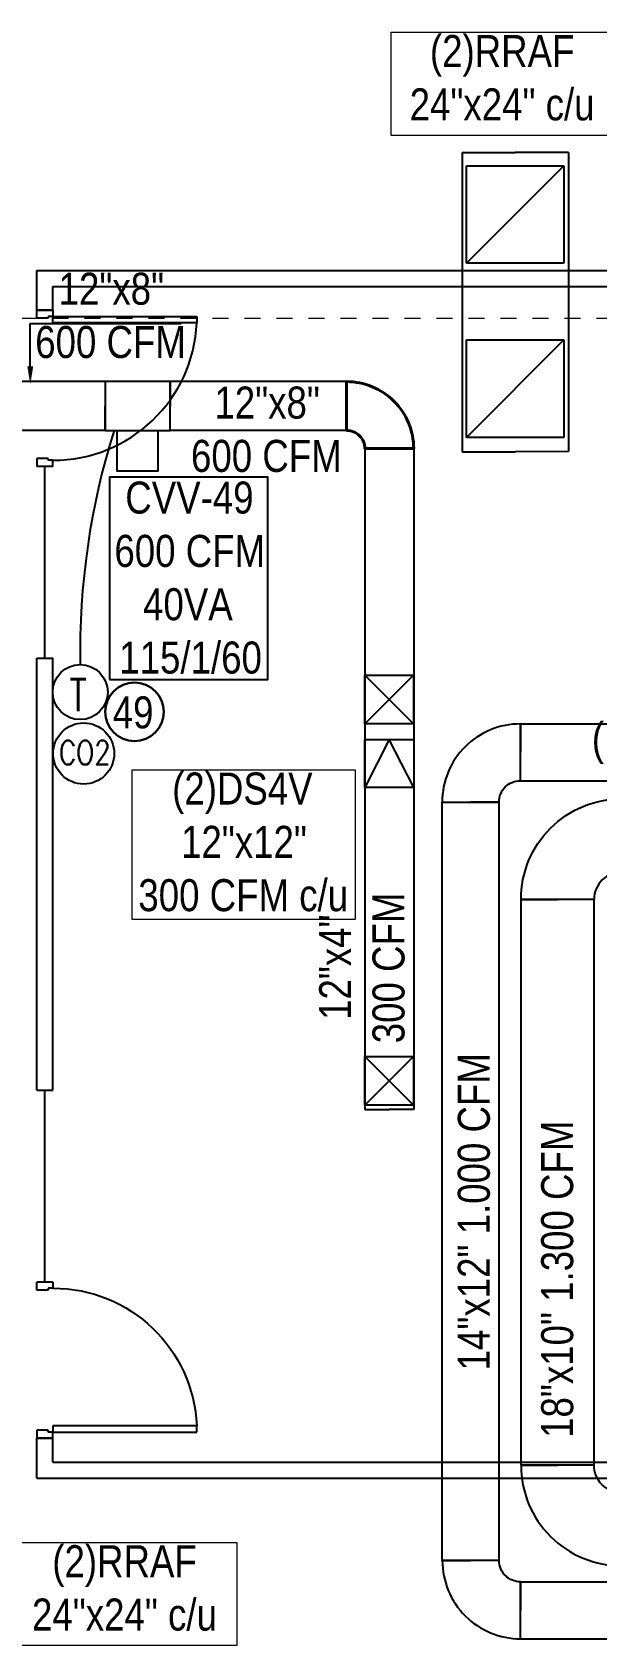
# Model space of a CAD drawing. Header units: inches. Extents: x -3 to 209, y -384 to 20.
# Drawn here: x 141.35 to 144.88, y -6.19 to 3.9 of the extents above; entities that cross this region are included whole.
import ezdxf
from ezdxf import colors
from ezdxf.entities.mleader import LeaderData, LeaderLine
from ezdxf.math import Vec2, Vec3

# ---------------------------------------------------------------- set-up
doc = ezdxf.new("R2010")
doc.units = ezdxf.units.IN
doc.header["$MEASUREMENT"] = 0
for name, pattern in [('Grid Line 1_2_', [0.022225, 0.0127, -0.003175, 0.003175, -0.003175]), ('Hidden', [7.1438, 4.7625, -2.3813]), ('HIDDEN2', [0.1875, 0.125, -0.0625])]:
    doc.linetypes.add(name, pattern=pattern)
for name, color, linetype in [('BASE PLAN$0$FLOOR LAYOUT 14 Oct (x-ref)$0$20F-032408$0$XDOOR', 253, 'Continuous'), ('BASE PLAN$0$ID-WALL', 253, 'Continuous'), ('BASE PLAN$0$NBS-DARK', 253, 'Continuous'), ('BASE PLAN$0$NBS-HEAVY', 253, 'Continuous'), ('BASE PLAN$0$NDS-DOORS', 253, 'Continuous'), ('HVAC TEXTO CVV', 2, 'Continuous'), ('HVAC-Accesorios', 1, 'Continuous'), ('HVAC-Equipos', 3, 'Continuous'), ('HVAC-Extraccion', 114, 'Continuous'), ('HVAC-Rejillas', 2, 'HIDDEN2'), ('HVAC-Retorno', 20, 'Continuous'), ('HVAC-Suministro', 170, 'Continuous')]:
    doc.layers.add(name, color=color, linetype=linetype)
for name, color, linetype, lineweight in [('HVAC -Textos Extraccion', 2, 'Continuous', 9), ('HVAC -Textos Rejillas', 2, 'Continuous', 9), ('HVAC -Textos Suministro', 7, 'Continuous', 9), ('HVAC Suministro', 5, 'Continuous', 40), ('S-GRID', 253, 'Continuous', 9), ('TUBO HVAC', 1, 'Continuous', 30)]:
    doc.layers.add(name, color=color, linetype=linetype, lineweight=lineweight)
doc.styles.add('Arial Narrow', font='ARIALN.TTF', dxfattribs={"height": 0.00295})
doc.styles.add('ROMANS', font='romans.shx', dxfattribs={"width": 0.8})
doc.styles.get("Standard").update_dxf_attribs({"font": 'arial.ttf'})

# ---------------------------------------------------------------- blocks, each defined once
blk = doc.blocks.new('ds')
at = {"linetype": 'ByBlock', "lineweight": -2}
for p, q in [((-0.0127, -0.0127), (0.0127, 0.0127)), ((-0.0127, 0.0127), (0.0127, -0.0127)), ((-0.0127, -0.0127), (-0.0127, 0.0127)), ((-0.0127, 0.0127), (0.0127, 0.0127)), ((0.0127, 0.0127), (0.0127, -0.0127)), ((0.0127, -0.0127), (-0.0127, -0.0127))]:
    blk.add_line(p, q, dxfattribs=at)
blk = doc.blocks.new('Termostato 1')
at = {"linetype": 'ByBlock', "lineweight": -2}
blk.add_circle((725.333, -473.718), 0.172, dxfattribs=at)
at = {"linetype": 'ByBlock', "lineweight": -2, "insert": (725.414, -473.651, -2.384), "char_height": 0.2, "width": 2.87595, "attachment_point": 1, "rotation": 270, "style": 'ROMANS'}
blk.add_mtext('T', dxfattribs=at)
blk = doc.blocks.new('CO2')
at = {"linetype": 'ByBlock', "lineweight": -2}
blk.add_circle((-74869.314, 50750.37), 0.191, dxfattribs=at)
at = {"linetype": 'ByBlock', "lineweight": -2, "insert": (-74869.469, 50750.451, -2.384), "char_height": 0.15, "width": 2.87595, "attachment_point": 1, "rotation": 0, "style": 'ROMANS'}
blk.add_mtext('CO2', dxfattribs=at)
blk = doc.blocks.new('rr')
at = {"linetype": 'ByBlock', "lineweight": -2}
for p, q in [((-0.0127, -0.0127), (0.0127, 0.0127)), ((-0.0127, -0.0127), (-0.0127, 0.0127)), ((-0.0127, 0.0127), (0.0127, 0.0127)), ((0.0127, 0.0127), (0.0127, -0.0127)), ((0.0127, -0.0127), (-0.0127, -0.0127))]:
    blk.add_line(p, q, dxfattribs=at)
blk = doc.blocks.new('BASE PLAN$0$YP')
at = {"layer": 'BASE PLAN$0$FLOOR LAYOUT 14 Oct (x-ref)$0$20F-032408$0$XDOOR', "linetype": 'ByBlock', "lineweight": -2}
for p, q in [((-926, 0), (-976, 0)), ((-926, -70), (-926, 0)), ((-50, 0), (0, 0)), ((-50, -70), (-50, 0)), ((-976, -100), (-938, -100)), ((-938, -70), (-926, -70)), ((-938, -100), (-938, -70)), ((-78, -825), (-78, -100)), ((-78, -100), (-38, -100)), ((-38, -70), (-50, -70)), ((-38, -100), (-38, -70)), ((-38, -100), (-38, -825)), ((0, -100), (-38, -100)), ((-78, -1000), (-78, -825)), ((-38, -825), (-38, -1000)), ((-38, -1000), (-78, -1000))]:
    blk.add_line(p, q, dxfattribs=at)
blk.add_arc((-38, -100), 900, 180, 267.4527, dxfattribs=at)
at = {"layer": 'BASE PLAN$0$ID-WALL', "linetype": 'ByBlock', "lineweight": -2}
for p, q in [((-976, -100), (-976, 0)), ((0, -100), (0, 0))]:
    blk.add_line(p, q, dxfattribs=at)
blk.add_lwpolyline([(0, 0), (0, -100)], dxfattribs=at)

msp = doc.modelspace()

# ---------------------------------------------------------------- linework, layer by layer
at = {"layer": 'BASE PLAN$0$NBS-DARK'}
for points in [[(141.43, -0.018), (141.43, 1.182)], [(141.43, -3.918), (141.43, -2.718)]]:
    msp.add_lwpolyline(points, dxfattribs=at)
at = {"layer": 'BASE PLAN$0$NBS-HEAVY'}
for p, q in [((141.38, 2.407), (145.688, 2.407)), ((141.38, 2.158), (141.38, 2.407)), ((141.48, 2.307), (145.688, 2.307)), ((141.48, 2.158), (141.48, 2.307)), ((141.38, 2.158), (141.48, 2.158)), ((141.38, -2.718), (141.38, -0.018)), ((141.38, -0.018), (141.48, -0.018)), ((141.48, -2.718), (141.48, -0.018)), ((141.38, -2.718), (141.48, -2.718)), ((141.38, -5.144), (141.38, -4.894)), ((141.38, -4.894), (141.48, -4.894)), ((141.48, -5.044), (141.48, -4.894)), ((141.38, -5.144), (147.209, -5.144)), ((141.48, -5.044), (145.688, -5.044))]:
    msp.add_line(p, q, dxfattribs=at)
at = {"layer": 'HVAC -Textos Rejillas'}
for points in [[(144.99, 3.25), (143.595, 3.25), (143.595, 3.896), (144.99, 3.896)], [(142.629, -6.191), (141.233, -6.191), (141.233, -5.546), (142.629, -5.546)]]:
    msp.add_lwpolyline(points, close=True, dxfattribs=at)
at = {"layer": 'HVAC -Textos Suministro'}
msp.add_lwpolyline([(143.369, -1.65), (141.974, -1.65), (141.974, -0.715), (143.369, -0.715)], close=True, dxfattribs=at)
at = {"layer": 'HVAC Suministro'}
msp.add_lwpolyline([(143.315, 1.407), (143.315, 1.712, -0.414214), (143.735, 1.293), (143.43, 1.293, 0.414214)], format="xyb", close=True, dxfattribs=at)
at = {"layer": 'HVAC TEXTO CVV', "color": 1}
msp.add_lwpolyline([(141.833, -0.15), (142.823, -0.15), (142.823, 1.115), (141.833, 1.115)], close=True, dxfattribs=at)
at = {"layer": 'HVAC-Accesorios', "color": 1, "linetype": 'Hidden'}
msp.add_arc((146.304, 0.017), 4.655, 162.6234, 180.9151, dxfattribs=at)
at = {"layer": 'HVAC-Equipos'}
for points in [[(142.213, 1.407), (142.213, 1.712), (141.806, 1.712), (141.806, 1.407)], [(141.882, 1.407), (142.136, 1.407), (142.136, 1.153), (141.882, 1.153)]]:
    msp.add_lwpolyline(points, close=True, dxfattribs=at)
at = {"layer": 'HVAC-Extraccion'}
for p, q in [((144.402, -0.428), (146.225, -0.427)), ((144.402, -0.428), (144.402, -0.605)), ((144.402, -0.783), (144.402, -0.605)), ((144.402, -0.783), (146.225, -0.783)), ((143.914, -5.659), (143.913, -0.917)), ((143.913, -0.917), (144.091, -0.917)), ((144.269, -0.917), (144.091, -0.917)), ((144.269, -5.659), (144.269, -0.917)), ((144.406, -5.063), (144.406, -1.525)), ((144.406, -1.525), (144.635, -1.525)), ((144.863, -1.525), (144.635, -1.525)), ((144.863, -5.063), (144.863, -1.525)), ((144.406, -5.063), (144.635, -5.063)), ((144.863, -5.063), (144.635, -5.063)), ((143.914, -5.659), (144.091, -5.659)), ((144.269, -5.659), (144.091, -5.659)), ((144.403, -5.792), (144.403, -5.97)), ((144.403, -5.792), (155.7, -5.792)), ((144.403, -6.148), (144.403, -5.97)), ((144.403, -6.148), (155.7, -6.147))]:
    msp.add_line(p, q, dxfattribs=at)
for points in [[(144.402, -0.783), (144.402, -0.428, 0.414214), (143.913, -0.917), (144.269, -0.917, -0.414214)], [(144.863, -1.525), (144.406, -1.525, -0.414214), (145.035, -0.896), (145.035, -1.354, 0.414214)], [(144.863, -5.063), (144.406, -5.063, 0.414214), (145.035, -5.692), (145.035, -5.235, -0.414214)], [(144.269, -5.659), (143.914, -5.659, 0.414214), (144.403, -6.148), (144.403, -5.792, -0.414214)]]:
    msp.add_lwpolyline(points, format="xyb", close=True, dxfattribs=at)
at = {"layer": 'HVAC-Retorno'}
for p, q in [((144.038, 3.145), (144.37, 3.145)), ((144.038, 3.145), (144.039, 1.274)), ((144.702, 3.145), (144.37, 3.145)), ((144.702, 3.145), (144.703, 1.275)), ((144.039, 1.274), (144.371, 1.274)), ((144.703, 1.275), (144.371, 1.274))]:
    msp.add_line(p, q, dxfattribs=at)
at = {"layer": 'HVAC-Suministro'}
for p, q in [((141.806, 1.712), (141.158, 1.712)), ((141.806, 1.712), (141.806, 1.559)), ((143.315, 1.712), (142.213, 1.712)), ((142.213, 1.712), (142.213, 1.559)), ((143.315, 1.712), (143.315, 1.559)), ((141.806, 1.407), (141.806, 1.559)), ((142.213, 1.407), (142.213, 1.559)), ((143.315, 1.407), (143.315, 1.559)), ((141.806, 1.407), (141.158, 1.407)), ((143.315, 1.407), (142.213, 1.407)), ((143.43, 1.293), (143.582, 1.293)), ((143.43, 1.293), (143.43, -2.838)), ((143.735, 1.293), (143.582, 1.293)), ((143.735, 1.293), (143.735, -2.838)), ((143.43, -2.838), (143.582, -2.838)), ((143.735, -2.838), (143.582, -2.838))]:
    msp.add_line(p, q, dxfattribs=at)
msp.add_lwpolyline([(143.735, -0.826), (143.43, -0.826), (143.43, -0.526), (143.735, -0.526), (143.735, -0.826), (143.582, -0.526), (143.43, -0.826)], dxfattribs=at)
at = {"layer": 'S-GRID', "linetype": 'Grid Line 1_2_'}
msp.add_line((122.677, 2.108), (191.998, 2.108), dxfattribs=at)
at = {"layer": 'TUBO HVAC'}
msp.add_circle((141.989, -0.353), 0.183, dxfattribs=at)

# ---------------------------------------------------------------- block references
at = {"layer": 'BASE PLAN$0$NDS-DOORS', "rotation": 90}
for p, xscale, yscale, zscale in [((141.38, 2.158), 0.0009999999999852306, 0.0009999999999852306, 0.0009999999999852306), ((141.38, -4.894), -0.0009999999999852304, 0.0009999999999852304, 0.0009999999999852297)]:
    msp.add_blockref('BASE PLAN$0$YP', p, dxfattribs=dict(at, xscale=xscale, yscale=yscale, zscale=zscale))
at = {"layer": 'HVAC-Equipos', "rotation": 90.00000000172517}
msp.add_blockref('Termostato 1', (-332.068, -725.562), dxfattribs=at)
at = {"layer": 'HVAC-Equipos'}
msp.add_blockref('CO2', (75010.986, -50750.983), dxfattribs=at)
at = {"layer": 'HVAC-Rejillas', "xscale": 24, "yscale": 24, "zscale": 12}
for p in [(144.37, 2.757), (144.37, 1.668)]:
    msp.add_blockref('rr', p, dxfattribs=at)
at = {"layer": 'HVAC-Rejillas', "xscale": 12, "yscale": 12, "zscale": 12, "rotation": 180}
for p in [(143.582, -0.276), (143.582, -2.66)]:
    msp.add_blockref('ds', p, dxfattribs=at)

# ---------------------------------------------------------------- texts
at = {"layer": 'HVAC -Textos Extraccion', "insert": (144.849, -0.419), "char_height": 0.2, "width": 0.48273, "attachment_point": 1, "style": 'Arial Narrow'}
msp.add_mtext('(1)D.B', dxfattribs=at)
at = {"layer": 'HVAC -Textos Extraccion', "char_height": 0.2, "width": 2.10609, "attachment_point": 1, "rotation": 90, "style": 'Arial Narrow'}
for s, insert in [('14"x12" 1.000 CFM', (144.011, -4.47)), ('18"x10" 1.300 CFM', (144.532, -4.892))]:
    msp.add_mtext(s, dxfattribs=dict(at, insert=insert))
at = {"layer": 'HVAC -Textos Rejillas', "char_height": 0.2, "width": 1.6348, "attachment_point": 1, "style": 'Arial Narrow'}
for insert in [(143.459, 3.879), (141.098, -5.563)]:
    msp.add_mtext('\\pi0.37763;(2)RRAF\\P\\pi0.25083;24"x24" c/u', dxfattribs=dict(at, insert=insert))
at = {"layer": 'HVAC -Textos Suministro', "char_height": 0.2, "attachment_point": 1, "style": 'Arial Narrow'}
for s, insert, width in [('\\pi0.28216;12"x8" \\P\\pi0.13585;600 CFM', (141.233, 2.393), 1.18847), ('\\pi0.28216;12"x8" \\P\\pi0.13585;600 CFM', (142.207, 1.681), 1.18847), ('\\pi0.38596;(2)DS4V\\P\\pi0.44162;12"x12"\\P\\pi0.17456;300 CFM c/u', (141.839, -0.732), 1.6348)]:
    msp.add_mtext(s, dxfattribs=dict(at, insert=insert, width=width))
at = {"layer": 'HVAC -Textos Suministro', "insert": (143.144, -2.561), "char_height": 0.2, "width": 1.18847, "attachment_point": 1, "rotation": 90, "style": 'Arial Narrow'}
msp.add_mtext('\\pi0.28216;12"x4" \\P\\pi0.13632;300 CFM', dxfattribs=at)
at = {"layer": 'HVAC TEXTO CVV', "color": 1, "char_height": 0.2, "width": 1.6348, "attachment_point": 1, "style": 'Arial Narrow'}
for s, insert in [('\\pi0.42702;CVV-49\\P\\pi0.35901;600 CFM\\P\\pi0.53821;40VA\\P\\pi0.38937;115/1/60', (141.505, 1.087)), ('\\pi0.69646;49', (141.157, -0.256))]:
    msp.add_mtext(s, dxfattribs=dict(at, insert=insert))

# ---------------------------------------------------------------- leaders
at = {"layer": 'HVAC -Textos Suministro'}
ml = msp.add_multileader_mtext('Standard', dxfattribs=at)
ml.set_content('', color=256)
ml.set_leader_properties()
ml.build(insert=Vec2(0, 0))
ml.multileader.update_dxf_attribs({"dogleg_length": 0.36, "arrow_head_size": 0.113})
ctx = ml.context
ctx.base_point, ctx.char_height, ctx.arrow_head_size, ctx.landing_gap_size, ctx.plane_origin, ctx.plane_x_axis, ctx.plane_y_axis = Vec3(142.394, 2.076), 0.113, 0.113, 0.0564, Vec3(145.892, 1.577), Vec3(-1, 0), Vec3(0, -1)
ctx.text_align_type = 2
notes = []
notes.append((ctx, [(1, (1, 1, 0), (141.338, 2.076), (1, 0), 0.944, [(0, [(141.338, 1.695)], 0, [])])]))
ctx.mtext.insert, ctx.mtext.text_direction, ctx.mtext.rotation, ctx.mtext.alignment, ctx.mtext.flow_direction = Vec3(142.338, 2.019), Vec3(-1, 0), 3.141593, 3, 5
for ctx, leaders in notes:
    for number, flags, end, landing, length, lines in leaders:
        leader = LeaderData()
        leader.index, (leader.has_last_leader_line, leader.has_dogleg_vector, leader.attachment_direction) = number, flags
        leader.last_leader_point, leader.dogleg_vector, leader.dogleg_length = Vec3(end), Vec3(landing), length
        for number, points, colour, breaks in lines:
            line = LeaderLine()
            line.index, line.vertices, line.color, line.breaks = number, Vec3.list(points), colors.encode_raw_color(colour), breaks
            leader.lines.append(line)
        ctx.leaders.append(leader)

doc.saveas('drawing.dxf')
